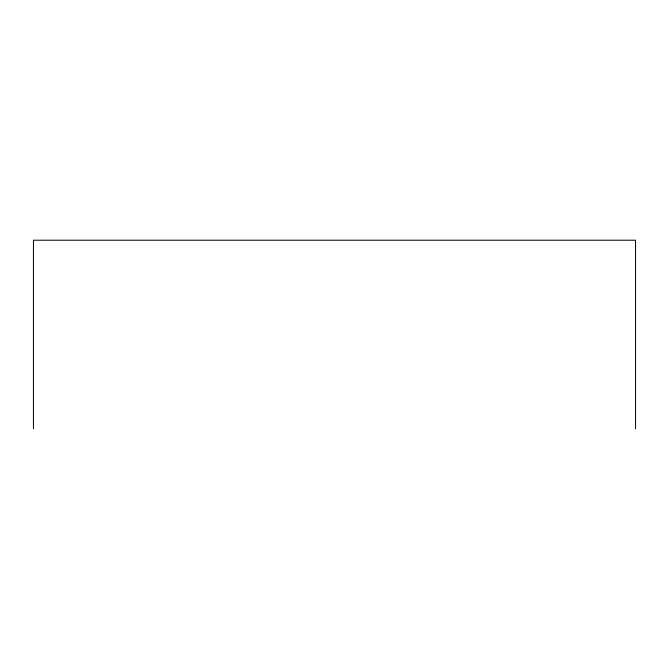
<?xml version="1.0" encoding="UTF-8"?>
<svg xmlns="http://www.w3.org/2000/svg" width="669" height="669" viewBox="0 0 669 669"><rect width="100%" height="100%" fill="white"/><g stroke="black" fill="none" stroke-linecap="round" stroke-linejoin="round"><path stroke-width="1" d="M635.55 428.787L635.55 240.213L33.45 240.213L33.45 428.787"/></g></svg>
